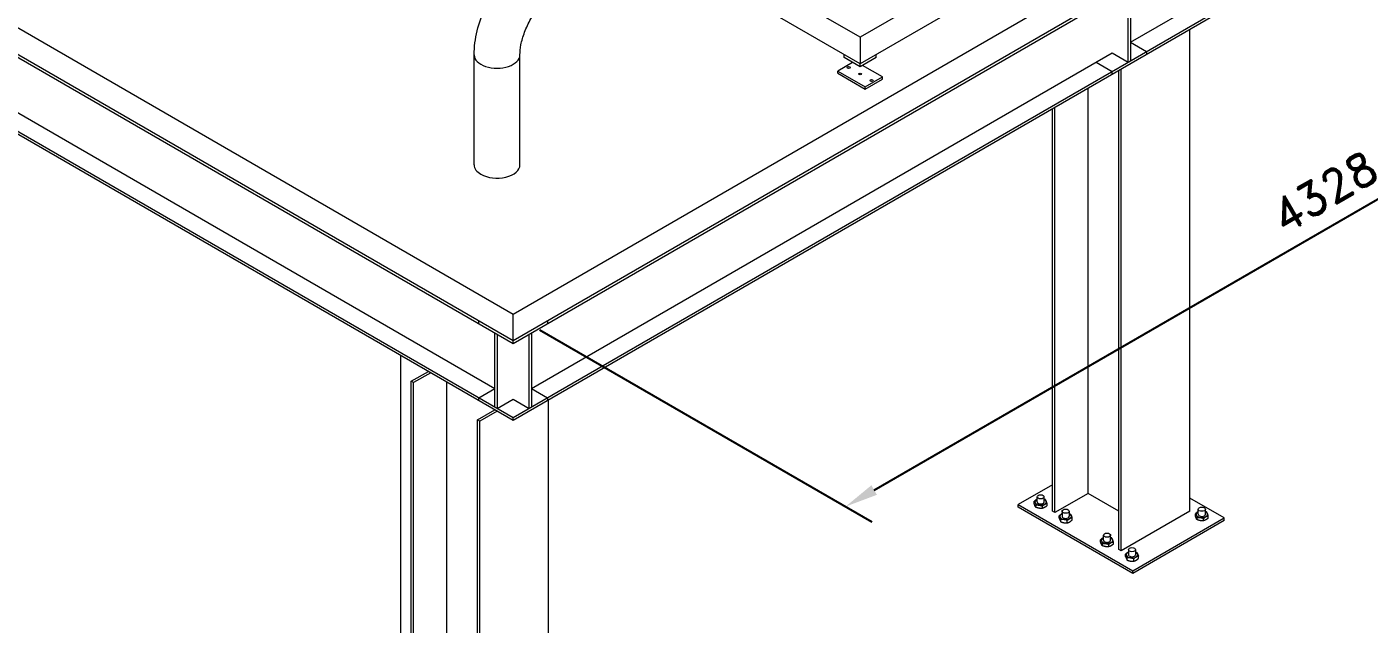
# Model space of a CAD drawing. Header units: millimetres. Extents: x -312439 to 477422, y -331570 to 212570.
# Drawn here: x 344821 to 349843, y 59695 to 61954 of the extents above; entities that cross this region are included whole.
import ezdxf

# ---------------------------------------------------------------- set-up
doc = ezdxf.new("R2010")
doc.units = ezdxf.units.MM
doc.styles.add('ROMAND', font='ROMAND.SHX')
doc.dimstyles.new('1-50 (MILIMETRO)', dxfattribs={"dimscale": 0, "dimtxt": 125, "dimasz": 125, "dimexe": 100, "dimexo": 100, "dimgap": 50, "dimtad": 0, "dimdec": 0, "dimzin": 0, "dimdsep": 46, "dimtxsty": 'ROMAND', "dimcen": -390, "dimclrd": 1, "dimclre": 1, "dimclrt": 3, "dimadec": 0, "dimazin": 0, "dimtfac": 1, "dimtdec": 0, "dimtix": 1, "dimtmove": 2, "dimatfit": 2, "dimfxl": 1, "dimtvp": 1, "dimtolj": 1, "dimtzin": 0, "dimarcsym": 0})

# ---------------------------------------------------------------- blocks, each defined once
blk = doc.blocks.new('*D161')
at = {"color": 1, "lineweight": -2, "transparency": 16777216}
for p, q in [((350510.9, 62972.7), (351769, 62246.3)), ((348028.9, 60202.5), (351560.7, 62241.6)), ((346762.6, 60808.6), (348020.7, 60082.2))]:
    blk.add_line(p, q, dxfattribs=at)
at = {"color": 1, "transparency": 16777216}
for points in [[(351550.3, 62259.6), (351571.1, 62223.5), (351669, 62304.1)], [(348018.5, 60220.5), (348039.3, 60184.4), (347920.7, 60140)]]:
    blk.add_solid(points, dxfattribs=at)
at = {"layer": 'Defpoints', "color": 0, "transparency": 16777216}
for p in [(350410.9, 63030.4, 9601.9), (351669, 62304.1), (346662.6, 60866.3, 9601.9)]:
    blk.add_point(p, dxfattribs=at)
at = {"color": 3, "transparency": 16777216, "insert": (349732.3, 61330.3), "char_height": 125, "attachment_point": 5, "rotation": 30, "style": 'ROMAND'}
blk.add_mtext('\\A1;4328', dxfattribs=at)

msp = doc.modelspace()

# ---------------------------------------------------------------- linework, layer by layer
at = {"color": 0, "linetype": 'Continuous', "lineweight": 0, "extrusion": (-5.55112e-17, 0.816497, 0.57735)}
for p, q in [((355860.952, 66176.978), (346662.598, 60866.305)), ((355860.952, 66076.965), (346662.598, 60766.292)), ((346662.598, 60756.291), (355860.952, 66066.964)), ((346662.598, 60476.256), (355860.952, 65786.928)), ((346662.598, 60466.254), (355860.952, 65776.927)), ((348998.997, 61895.185), (351196.815, 63164.096)), ((346662.598, 60866.305), (343522.844, 62679.043)), ((343516.461, 62572.714), (346662.598, 60756.291)), ((346662.598, 60766.292), (343517.042, 62582.38)), ((347975.678, 61913.883), (347248.837, 62333.525)), ((343499.633, 62292.393), (346662.598, 60466.254)), ((343500.214, 62302.059), (346662.598, 60476.256)), ((347975.678, 61813.87), (347162.935, 62283.108)), ((348581.973, 62263.927), (347975.678, 61913.883)), ((348581.973, 62163.915), (347975.678, 61813.87)), ((348990.336, 61820.176), (348990.336, 62100.211)), ((348998.997, 62105.212), (348998.997, 61825.177)), ((347975.678, 61913.883), (347975.678, 61813.87)), ((349223.85, 60122.235), (349223.85, 61944.994)), ((348998.997, 61895.185), (349059.626, 61860.181)), ((344432.3, 61833.928), (346593.307, 60586.27)), ((346515.429, 61431.377), (346515.429, 61847.183)), ((346688.507, 61431.377), (346688.507, 61847.183)), ((346731.888, 60586.27), (348929.706, 61855.18)), ((347946.938, 61818.553), (347890.856, 61786.174)), ((347915.043, 61836.968), (347915.043, 61848.878)), ((347975.672, 61801.964), (347915.043, 61836.968)), ((348036.301, 61836.968), (347975.672, 61801.964)), ((347975.672, 61801.964), (347975.672, 61813.874)), ((348036.301, 61836.968), (348036.301, 61848.871)), ((348869.077, 61820.176), (348929.706, 61785.172)), ((348929.706, 61855.18), (348990.336, 61820.176)), ((349059.626, 61860.181), (349059.626, 61850.18)), ((347890.856, 61786.174), (347994.792, 61726.167)), ((347890.856, 61778.173), (347890.856, 61786.174)), ((347890.856, 61778.173), (347994.792, 61718.166)), ((348060.618, 61764.172), (347985.416, 61807.59)), ((347994.792, 61726.167), (348060.618, 61764.172)), ((348060.618, 61756.171), (348060.618, 61764.172)), ((348929.706, 61775.17), (348929.706, 61785.172)), ((348955.348, 59977.217), (348955.348, 61789.975)), ((348964.01, 59972.216), (348964.01, 61794.975)), ((347994.792, 61718.166), (348060.618, 61756.171)), ((347994.792, 61718.166), (347994.792, 61726.167)), ((348838.42, 60189.744), (348838.42, 61722.466)), ((348704.169, 60122.235), (348704.169, 61644.956)), ((348712.831, 60117.235), (348712.831, 61649.957)), ((346662.598, 60756.291), (346662.598, 60866.305)), ((346532.677, 60831.301), (346532.677, 60841.302)), ((346792.518, 60841.302), (346792.518, 60831.301)), ((346593.307, 60516.261), (346593.307, 60796.296)), ((346601.968, 60791.296), (346601.968, 60511.26)), ((346723.227, 60511.26), (346723.227, 60791.296)), ((346731.888, 60796.296), (346731.888, 60516.261)), ((346237.425, 56856.361), (346237.425, 60711.728)), ((346277.247, 60613.444), (346342.452, 60651.091)), ((346277.247, 56287.975), (346277.247, 60613.444)), ((346285.908, 60608.444), (346277.247, 60613.444)), ((346351.113, 60646.09), (346285.908, 60608.444)), ((346285.908, 56282.974), (346285.908, 60608.444)), ((346411.498, 56355.483), (346411.498, 60611.227)), ((346532.677, 60551.265), (346593.307, 60586.27)), ((346731.888, 60586.27), (346792.518, 60551.265)), ((346532.677, 60541.264), (346532.677, 60551.265)), ((346601.968, 60511.26), (346662.598, 60546.265)), ((346662.598, 60546.265), (346723.227, 60511.26)), ((346792.518, 60551.265), (346792.518, 60541.264)), ((346796.928, 56287.975), (346796.928, 60543.81)), ((346528.426, 60468.426), (346593.631, 60506.072)), ((346528.426, 56142.956), (346528.426, 60468.426)), ((346537.087, 60463.425), (346528.426, 60468.426)), ((346602.293, 60501.072), (346537.087, 60463.425)), ((346537.087, 56137.956), (346537.087, 60463.425)), ((346662.598, 60466.254), (346662.598, 60476.256)), ((348704.169, 60222.248), (348574.249, 60147.238)), ((348634.724, 60150.996), (348634.724, 60159.826)), ((348645.37, 60157.659), (348645.37, 60176.917)), ((348672.587, 60157.659), (348672.587, 60176.917)), ((348838.42, 60189.744), (348712.831, 60117.235)), ((348955.348, 60122.235), (348838.42, 60189.744)), ((349353.771, 60097.232), (349223.85, 60172.241)), ((348574.249, 60147.238), (349007.317, 59897.207)), ((348574.249, 60137.237), (348574.249, 60147.238)), ((349007.317, 59887.205), (348574.249, 60137.237)), ((348641.223, 60136.992), (348641.223, 60145.822)), ((348665.478, 60133.24), (348665.478, 60142.07)), ((348683.233, 60143.491), (348683.233, 60152.321)), ((348712.831, 60117.235), (348704.169, 60122.235)), ((348739.791, 60122.403), (348739.791, 60103.145)), ((348767.008, 60122.403), (348767.008, 60103.145)), ((349223.85, 60122.235), (348964.01, 59972.216)), ((349244.786, 60104.151), (349244.786, 60112.98)), ((349255.432, 60110.814), (349255.432, 60130.072)), ((349282.65, 60110.814), (349282.65, 60130.072)), ((348729.145, 60096.482), (348729.145, 60105.312)), ((348735.644, 60082.478), (348735.644, 60091.308)), ((348759.899, 60078.726), (348759.899, 60087.556)), ((348777.654, 60088.977), (348777.654, 60097.807)), ((349007.317, 59897.207), (349353.771, 60097.232)), ((349353.771, 60087.231), (349007.317, 59887.205)), ((349251.285, 60090.147), (349251.285, 60098.977)), ((349275.54, 60086.395), (349275.54, 60095.225)), ((349293.296, 60096.646), (349293.296, 60105.476)), ((349353.771, 60087.231), (349353.771, 60097.232)), ((348885.903, 60005.977), (348885.903, 60014.807)), ((348896.549, 60012.641), (348896.549, 60031.899)), ((348923.766, 60012.641), (348923.766, 60031.899)), ((348934.413, 59998.473), (348934.413, 60007.303)), ((348892.402, 59991.974), (348892.402, 60000.804)), ((348916.657, 59988.222), (348916.657, 59997.051)), ((348964.01, 59972.216), (348955.348, 59977.217)), ((348980.324, 59951.463), (348980.324, 59960.293)), ((348990.97, 59977.385), (348990.97, 59958.127)), ((349018.187, 59977.385), (349018.187, 59958.127)), ((348986.823, 59937.46), (348986.823, 59946.29)), ((349011.078, 59933.708), (349011.078, 59942.537)), ((349028.834, 59943.959), (349028.834, 59952.789)), ((349007.317, 59887.205), (349007.317, 59897.207))]:
    msp.add_line(p, q, dxfattribs=at)
at = {"color": 0, "linetype": 'Continuous', "lineweight": 0}
for centre, major_axis, start_param, end_param in [((346601.968, 61847.183), (86.539, 0), 3.14159265, 6.28318531), ((346601.968, 61431.377), (86.539, 0), 3.14159265, 3.92699082), ((346601.968, 61431.377), (86.539, 0), 3.92699082, 6.28318531), ((348658.978, 60157.659), (-21.746, 0), 5.49778714, 6.54498469), ((348658.978, 60157.659), (-21.746, 0), 5.38853468, 5.49778714), ((348658.978, 60157.659), (13.609, 0), 3.14159265, 6.28318531), ((348658.978, 60157.659), (-21.746, 0), 3.40339204, 4.03624328), ((348658.978, 60157.659), (-21.746, 0), 2.35619449, 3.40339204), ((348658.978, 60157.659), (-21.746, 0), 0.26179939, 1.30899694), ((348658.978, 60157.659), (-21.746, 0), 1.30899694, 2.35619449), ((348753.4, 60103.145), (-21.746, 0), 5.49778714, 6.54498469), ((348753.4, 60103.145), (-21.746, 0), 5.38853468, 5.49778714), ((348753.4, 60103.145), (-21.746, 0), 3.40339204, 4.03624328), ((348753.4, 60103.145), (-21.746, 0), 2.35619449, 3.40339204), ((349269.041, 60110.814), (21.746, 0), 2.35619449, 3.40339204), ((349269.041, 60110.814), (21.746, 0), 3.40339204, 4.45058959), ((349269.041, 60110.814), (21.746, 0), 2.24694203, 2.35619449), ((349269.041, 60110.814), (-13.609, 0), 0, 2.35619449), ((349269.041, 60110.814), (-13.609, 0), 2.35619449, 3.14159265), ((349269.041, 60110.814), (21.746, 0), 0.26179939, 0.89465062), ((349269.041, 60110.814), (21.746, 0), 5.49778714, 6.54498469), ((348753.4, 60103.145), (-21.746, 0), 0.26179939, 1.30899694), ((348753.4, 60103.145), (-13.609, 0), 0, 2.35619449), ((348753.4, 60103.145), (-21.746, 0), 1.30899694, 2.35619449), ((348753.4, 60103.145), (-13.609, 0), 2.35619449, 3.14159265), ((349269.041, 60110.814), (21.746, 0), 4.45058959, 5.49778714), ((348910.158, 60012.641), (-21.746, 0), 5.49778714, 6.54498469), ((348910.158, 60012.641), (-21.746, 0), 0.26179939, 1.30899694), ((348910.158, 60012.641), (-21.746, 0), 5.38853468, 5.49778714), ((348910.158, 60012.641), (13.609, 0), 3.14159265, 6.28318531), ((348910.158, 60012.641), (-21.746, 0), 3.40339204, 4.03624328), ((348910.158, 60012.641), (-21.746, 0), 2.35619449, 3.40339204), ((348910.158, 60012.641), (-21.746, 0), 1.30899694, 2.35619449), ((349004.579, 59958.127), (-21.746, 0), 5.49778714, 6.54498469), ((349004.579, 59958.127), (-21.746, 0), 5.38853468, 5.49778714), ((349004.579, 59958.127), (-13.609, 0), 0, 2.35619449), ((349004.579, 59958.127), (-13.609, 0), 2.35619449, 3.14159265), ((349004.579, 59958.127), (-21.746, 0), 3.40339204, 4.03624328), ((349004.579, 59958.127), (-21.746, 0), 2.35619449, 3.40339204), ((349004.579, 59958.127), (-21.746, 0), 0.26179939, 1.30899694), ((349004.579, 59958.127), (-21.746, 0), 1.30899694, 2.35619449)]:
    msp.add_ellipse(centre, major_axis=major_axis, ratio=0.57735027, start_param=start_param, end_param=end_param, dxfattribs=at)
for centre, major_axis in [((347932.43, 61800.176), (-6.431, 0)), ((347975.737, 61775.173), (-5.818, 0)), ((348019.044, 61750.17), (-6.431, 0)), ((348658.978, 60176.917), (-13.609, 0)), ((348753.4, 60122.403), (-13.609, 0)), ((349269.041, 60130.072), (13.609, 0)), ((348910.158, 60031.899), (-13.609, 0)), ((349004.579, 59977.385), (-13.609, 0))]:
    msp.add_ellipse(centre, major_axis=major_axis, ratio=0.57735027, dxfattribs=at)
for points, knots in [([(346515.429, 61847.183), (346515.429, 61877.229), (346519.475, 61907.798), (346534.211, 61968.672), (346544.926, 61998.975), (346571.983, 62057.599), (346588.327, 62085.908), (346625.569, 62138.653), (346646.454, 62163.084), (346691.805, 62206.282), (346716.255, 62225.07), (346742.276, 62240.093)], [3.14159265, 3.14159265, 3.14159265, 3.14159265, 3.45575192, 3.45575192, 3.76991118, 3.76991118, 4.08407045, 4.08407045, 4.39822972, 4.39822972, 4.71238898, 4.71238898, 4.71238898, 4.71238898]), ([(346688.507, 61847.183), (346688.507, 61858.471), (346689.752, 61871.606), (346695.398, 61900.708), (346699.957, 61916.783), (346712.478, 61950.006), (346720.565, 61967.169), (346739.505, 62000.275), (346750.395, 62016.194), (346773.431, 62044.632), (346785.559, 62057.186), (346808.368, 62076.973), (346819.077, 62084.581), (346828.815, 62090.203)], [3.14159265, 3.14159265, 3.14159265, 3.14159265, 3.38871915, 3.38871915, 3.64920179, 3.64920179, 3.9201507, 3.9201507, 4.19498965, 4.19498965, 4.46620773, 4.46620773, 4.71238898, 4.71238898, 4.71238898, 4.71238898])]:
    msp.add_open_spline(points, degree=3, knots=knots, dxfattribs=at)
for points, weights in [([(348643.602, 60166.537), (348639.481, 60164.158), (348634.724, 60159.826)], [1, 1.03795484931, 1]), ([(348634.724, 60159.826), (348636.465, 60157.659), (348637.973, 60154.41)], [1, 1.0379548493, 1]), ([(348645.37, 60167.49), (348644.483, 60167.046), (348643.602, 60166.537)], [1.01249115378, 1.00788270894, 1]), ([(348676.734, 60166.325), (348674.581, 60167.183), (348672.587, 60167.837)], [1, 1.01226104367, 1.01660040172]), ([(348679.984, 60160.909), (348678.476, 60164.158), (348676.734, 60166.325)], [1, 1.0379548493, 1]), ([(348683.233, 60152.321), (348681.492, 60157.659), (348679.984, 60160.909)], [1, 1.0379548493, 1]), ([(348637.973, 60142.408), (348636.465, 60145.658), (348634.724, 60150.996)], [1, 1.0379548493, 1]), ([(348637.973, 60154.41), (348639.481, 60151.16), (348641.223, 60145.822)], [1, 1.0379548493, 1]), ([(348641.223, 60136.992), (348639.481, 60139.159), (348637.973, 60142.408)], [1, 1.03795484931, 1]), ([(348641.223, 60145.822), (348647.722, 60146.403), (348653.35, 60145.532)], [1, 1.0379548493, 1]), ([(348653.35, 60133.53), (348647.722, 60134.401), (348641.223, 60136.992)], [1, 1.0379548493, 1]), ([(348653.35, 60145.532), (348658.978, 60144.661), (348665.478, 60142.07)], [1, 1.0379548493, 1]), ([(348665.478, 60133.24), (348658.978, 60132.66), (348653.35, 60133.53)], [1, 1.03795484931, 1]), ([(348665.478, 60142.07), (348670.235, 60146.403), (348674.355, 60148.781)], [1, 1.03795484931, 1]), ([(348674.355, 60136.78), (348670.235, 60134.401), (348665.478, 60133.24)], [1, 1.03795484931, 1]), ([(348674.355, 60148.781), (348678.476, 60151.16), (348683.233, 60152.321)], [1, 1.03795484931, 1]), ([(348683.233, 60143.491), (348678.476, 60139.159), (348674.355, 60136.78)], [1, 1.03795484931, 1]), ([(348729.145, 60105.312), (348733.902, 60109.644), (348738.023, 60112.023)], [1, 1.03795484931, 1]), ([(348738.023, 60112.023), (348738.904, 60112.532), (348739.791, 60112.976)], [1, 1.00788270894, 1.01249115378]), ([(348767.008, 60113.323), (348769.003, 60112.669), (348771.155, 60111.811)], [1.01660040172, 1.01226104367, 1]), ([(348771.155, 60111.811), (348772.897, 60109.644), (348774.405, 60106.395)], [1, 1.0379548493, 1]), ([(348774.405, 60106.395), (348775.913, 60103.145), (348777.654, 60097.807)], [1, 1.03795484931, 1]), ([(349253.664, 60119.692), (349249.544, 60117.313), (349244.786, 60112.98)], [1, 1.03795484931, 1]), ([(349244.786, 60112.98), (349246.528, 60110.814), (349248.036, 60107.565)], [1, 1.0379548493, 1]), ([(349248.036, 60107.565), (349249.544, 60104.315), (349251.285, 60098.977)], [1, 1.0379548493, 1]), ([(349255.432, 60120.645), (349254.545, 60120.201), (349253.664, 60119.692)], [1.01249115378, 1.00788270894, 1]), ([(349286.797, 60119.48), (349284.644, 60120.338), (349282.65, 60120.992)], [1, 1.01226104367, 1.01660040172]), ([(349290.046, 60114.064), (349288.538, 60117.313), (349286.797, 60119.48)], [1, 1.0379548493, 1]), ([(349293.296, 60105.476), (349291.554, 60110.814), (349290.046, 60114.064)], [1, 1.0379548493, 1]), ([(348732.394, 60099.896), (348730.886, 60103.145), (348729.145, 60105.312)], [1, 1.0379548493, 1]), ([(348729.145, 60096.482), (348730.886, 60091.144), (348732.394, 60087.894)], [1, 1.03795484931, 1]), ([(348735.644, 60091.308), (348733.902, 60096.646), (348732.394, 60099.896)], [1, 1.0379548493, 1]), ([(348732.394, 60087.894), (348733.902, 60084.645), (348735.644, 60082.478)], [1, 1.0379548493, 1]), ([(348747.771, 60091.018), (348742.143, 60091.888), (348735.644, 60091.308)], [1, 1.0379548493, 1]), ([(348735.644, 60082.478), (348742.143, 60079.887), (348747.771, 60079.016)], [1, 1.03795484931, 1]), ([(348759.899, 60087.556), (348753.4, 60090.147), (348747.771, 60091.018)], [1, 1.0379548493, 1]), ([(348747.771, 60079.016), (348753.4, 60078.146), (348759.899, 60078.726)], [1, 1.0379548493, 1]), ([(348768.777, 60094.267), (348764.656, 60091.888), (348759.899, 60087.556)], [1, 1.03795484931, 1]), ([(348759.899, 60078.726), (348764.656, 60079.887), (348768.777, 60082.266)], [1, 1.03795484931, 1]), ([(348777.654, 60097.807), (348772.897, 60096.646), (348768.777, 60094.267)], [1, 1.03795484931, 1]), ([(348768.777, 60082.266), (348772.897, 60084.645), (348777.654, 60088.977)], [1, 1.03795484931, 1]), ([(349248.036, 60095.563), (349246.528, 60098.813), (349244.786, 60104.151)], [1, 1.0379548493, 1]), ([(349251.285, 60090.147), (349249.544, 60092.314), (349248.036, 60095.563)], [1, 1.0379548493, 1]), ([(349251.285, 60098.977), (349257.784, 60099.557), (349263.413, 60098.687)], [1, 1.0379548493, 1]), ([(349263.413, 60086.685), (349257.784, 60087.556), (349251.285, 60090.147)], [1, 1.0379548493, 1]), ([(349263.413, 60098.687), (349269.041, 60097.816), (349275.54, 60095.225)], [1, 1.03795484931, 1]), ([(349275.54, 60086.395), (349269.041, 60085.814), (349263.413, 60086.685)], [1, 1.0379548493, 1]), ([(349275.54, 60095.225), (349280.298, 60099.557), (349284.418, 60101.936)], [1, 1.03795484931, 1]), ([(349284.418, 60089.935), (349280.298, 60087.556), (349275.54, 60086.395)], [1, 1.03795484931, 1]), ([(349284.418, 60101.936), (349288.538, 60104.315), (349293.296, 60105.476)], [1, 1.03795484931, 1]), ([(349293.296, 60096.646), (349288.538, 60092.314), (349284.418, 60089.935)], [1, 1.03795484931, 1]), ([(348894.781, 60021.519), (348890.66, 60019.14), (348885.903, 60014.807)], [1, 1.03795484931, 1]), ([(348885.903, 60014.807), (348887.644, 60012.641), (348889.152, 60009.391)], [1, 1.0379548493, 1]), ([(348889.152, 59997.39), (348887.644, 60000.639), (348885.903, 60005.977)], [1, 1.0379548493, 1]), ([(348889.152, 60009.391), (348890.66, 60006.142), (348892.402, 60000.804)], [1, 1.0379548493, 1]), ([(348896.549, 60022.472), (348895.662, 60022.028), (348894.781, 60021.519)], [1.01249115378, 1.00788270894, 1]), ([(348927.913, 60021.306), (348925.761, 60022.165), (348923.766, 60022.819)], [1, 1.01226104367, 1.01660040172]), ([(348925.535, 60003.763), (348929.655, 60006.142), (348934.413, 60007.303)], [1, 1.03795484931, 1]), ([(348931.163, 60015.89), (348929.655, 60019.14), (348927.913, 60021.306)], [1, 1.0379548493, 1]), ([(348934.413, 60007.303), (348932.671, 60012.641), (348931.163, 60015.89)], [1, 1.0379548493, 1]), ([(348892.402, 59991.974), (348890.66, 59994.14), (348889.152, 59997.39)], [1, 1.03795484931, 1]), ([(348892.402, 60000.804), (348898.901, 60001.384), (348904.529, 60000.513)], [1, 1.0379548493, 1]), ([(348904.529, 59988.512), (348898.901, 59989.383), (348892.402, 59991.974)], [1, 1.0379548493, 1]), ([(348904.529, 60000.513), (348910.158, 59999.643), (348916.657, 59997.051)], [1, 1.0379548493, 1]), ([(348916.657, 59988.222), (348910.158, 59987.641), (348904.529, 59988.512)], [1, 1.03795484931, 1]), ([(348916.657, 59997.051), (348921.414, 60001.384), (348925.535, 60003.763)], [1, 1.03795484931, 1]), ([(348925.535, 59991.761), (348921.414, 59989.383), (348916.657, 59988.222)], [1, 1.03795484931, 1]), ([(348934.413, 59998.473), (348929.655, 59994.14), (348925.535, 59991.761)], [1, 1.03795484931, 1]), ([(348980.324, 59960.293), (348985.082, 59964.626), (348989.202, 59967.005)], [1, 1.03795484931, 1]), ([(348983.574, 59954.877), (348982.065, 59958.127), (348980.324, 59960.293)], [1, 1.0379548493, 1]), ([(348989.202, 59967.005), (348990.083, 59967.513), (348990.97, 59967.958)], [1, 1.00788270894, 1.01249115378]), ([(349018.187, 59968.305), (349020.182, 59967.651), (349022.335, 59966.792)], [1.01660040172, 1.01226104367, 1]), ([(349022.335, 59966.792), (349024.076, 59964.626), (349025.584, 59961.376)], [1, 1.0379548493, 1]), ([(349025.584, 59961.376), (349027.092, 59958.127), (349028.834, 59952.789)], [1, 1.03795484931, 1]), ([(348980.324, 59951.463), (348982.065, 59946.125), (348983.574, 59942.876)], [1, 1.03795484931, 1]), ([(348986.823, 59946.29), (348985.082, 59951.628), (348983.574, 59954.877)], [1, 1.0379548493, 1]), ([(348983.574, 59942.876), (348985.082, 59939.626), (348986.823, 59937.46)], [1, 1.0379548493, 1]), ([(348998.95, 59945.999), (348993.322, 59946.87), (348986.823, 59946.29)], [1, 1.0379548493, 1]), ([(348986.823, 59937.46), (348993.322, 59934.869), (348998.95, 59933.998)], [1, 1.03795484931, 1]), ([(349011.078, 59942.537), (349004.579, 59945.129), (348998.95, 59945.999)], [1, 1.0379548493, 1]), ([(348998.95, 59933.998), (349004.579, 59933.127), (349011.078, 59933.708)], [1, 1.0379548493, 1]), ([(349019.956, 59949.249), (349015.836, 59946.87), (349011.078, 59942.537)], [1, 1.03795484931, 1]), ([(349011.078, 59933.708), (349015.836, 59934.869), (349019.956, 59937.247)], [1, 1.03795484931, 1]), ([(349028.834, 59952.789), (349024.076, 59951.628), (349019.956, 59949.249)], [1, 1.03795484931, 1]), ([(349019.956, 59937.247), (349024.076, 59939.626), (349028.834, 59943.959)], [1, 1.03795484931, 1])]:
    msp.add_rational_spline(points, weights, degree=2, dxfattribs=at)

# ---------------------------------------------------------------- dimensions: what is measured, and where the dimension line sits
dim = msp.add_aligned_dim(p1=(346662.598, 60866.305), p2=(350410.924, 63030.402), distance=-1258.055, dimstyle='1-50 (MILIMETRO)', override={"dimscale": 1, "dimfxl": 2})
dim.commit()
dim.dimension.update_dxf_attribs({"geometry": '*D161', "text_midpoint": (349732.315, 61330.269, -9601.866)})

doc.saveas('drawing.dxf')
